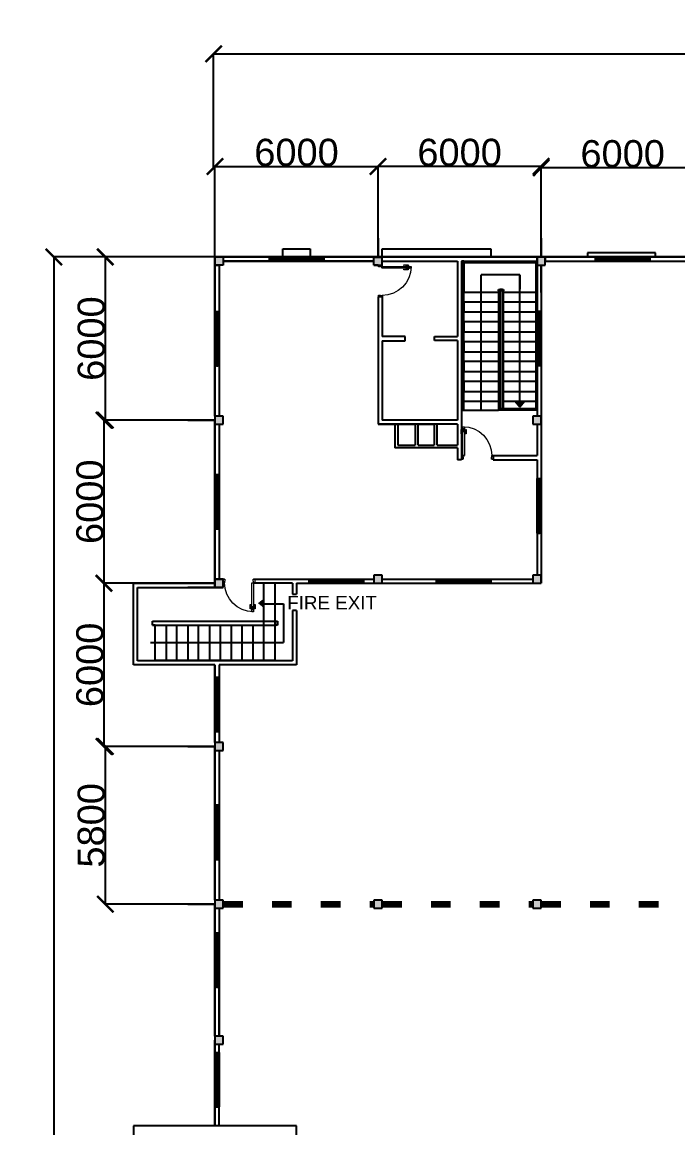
# Model space of a CAD drawing. Header units: millimetres. Extents: x 3339 to 2017737, y 4955 to 2748989.
# Drawn here: x 1144607 to 1168736, y 1701304 to 1741966 of the extents above; entities that cross this region are included whole.
import ezdxf

# ---------------------------------------------------------------- set-up
doc = ezdxf.new("R2010")
doc.units = ezdxf.units.MM
doc.header["$LTSCALE"] = 30
doc.linetypes.add('ACAD_ISO03W100', pattern=[30, 12, -18])
doc.layers.add('A-DETL-GENF', color=92, linetype='Continuous', lineweight=13)
doc.layers.add('A-DOOR', color=31, linetype='Continuous', lineweight=13)
doc.styles.get("Standard").update_dxf_attribs({"font": 'arial.ttf'})
doc.dimstyles.new('ISO-25', dxfattribs={"dimtxt": 1000, "dimasz": 600, "dimexe": 1.25, "dimexo": 0.625, "dimtad": 1, "dimtxsty": 'Standard', "dimblk": 'ARCHTICK', "dimcen": 2.5, "dimclrd": 4, "dimadec": 0, "dimazin": 0, "dimtfac": 1, "dimtmove": 0, "dimatfit": 3, "dimfxl": 1, "dimarcsym": 0})

# ---------------------------------------------------------------- blocks, each defined once
blk = doc.blocks.new('_ArchTick')
at = {"color": 0, "linetype": 'ByBlock', "const_width": 0.15}
blk.add_lwpolyline([(-0.5, -0.5), (0.5, 0.5)], dxfattribs=at)
blk = doc.blocks.new('*D291')
at = {"color": 0, "lineweight": -2, "transparency": 16777216}
for p, q in [((1151703, 1733329), (1145774, 1733329)), ((1151703, 1663529), (1145774, 1663529))]:
    blk.add_line(p, q, dxfattribs=at)
at = {"color": 4, "lineweight": -2, "transparency": 16777216}
blk.add_line((1145775, 1733329), (1145775, 1663529), dxfattribs=at)
at = {"layer": 'Defpoints', "color": 0, "transparency": 16777216}
for p in [(1151704, 1733329), (1145775, 1663529), (1151704, 1663529)]:
    blk.add_point(p, dxfattribs=at)
at = {"color": 4, "lineweight": -2, "transparency": 16777216, "xscale": 600, "yscale": 600, "zscale": 600}
for p, rotation in [((1145775, 1733329), 90), ((1145775, 1663529), 270)]:
    blk.add_blockref('_ArchTick', p, dxfattribs=dict(at, rotation=rotation))
at = {"color": 0, "transparency": 16777216, "insert": (1145264, 1698429), "char_height": 1000, "attachment_point": 5, "rotation": 90}
blk.add_mtext('69800', dxfattribs=at)
blk = doc.blocks.new('*D292')
at = {"color": 0, "lineweight": -2, "transparency": 16777216}
for p, q in [((1150703, 1715329), (1147667, 1715329)), ((1150703, 1709529), (1147667, 1709529))]:
    blk.add_line(p, q, dxfattribs=at)
at = {"color": 4, "lineweight": -2, "transparency": 16777216}
blk.add_line((1147668, 1715329), (1147668, 1709529), dxfattribs=at)
at = {"layer": 'Defpoints', "color": 0, "transparency": 16777216}
for p in [(1150704, 1715329), (1147668, 1709529), (1150704, 1709529)]:
    blk.add_point(p, dxfattribs=at)
at = {"color": 4, "lineweight": -2, "transparency": 16777216, "xscale": 600, "yscale": 600, "zscale": 600}
for p, rotation in [((1147668, 1715329), 90), ((1147668, 1709529), 270)]:
    blk.add_blockref('_ArchTick', p, dxfattribs=dict(at, rotation=rotation))
at = {"color": 0, "transparency": 16777216, "insert": (1147157, 1712429), "char_height": 1000, "attachment_point": 5, "rotation": 90}
blk.add_mtext('5800', dxfattribs=at)
blk = doc.blocks.new('*D293')
at = {"color": 0, "lineweight": -2, "transparency": 16777216}
for p, q in [((1151703, 1721329), (1147617, 1721329)), ((1151703, 1715329), (1147617, 1715329))]:
    blk.add_line(p, q, dxfattribs=at)
at = {"color": 4, "lineweight": -2, "transparency": 16777216}
blk.add_line((1147618, 1721329), (1147618, 1715329), dxfattribs=at)
at = {"layer": 'Defpoints', "color": 0, "transparency": 16777216}
for p in [(1151704, 1721329), (1147618, 1715329), (1151704, 1715329)]:
    blk.add_point(p, dxfattribs=at)
at = {"color": 4, "lineweight": -2, "transparency": 16777216, "xscale": 600, "yscale": 600, "zscale": 600}
for p, rotation in [((1147618, 1721329), 90), ((1147618, 1715329), 270)]:
    blk.add_blockref('_ArchTick', p, dxfattribs=dict(at, rotation=rotation))
at = {"color": 0, "transparency": 16777216, "insert": (1147107, 1718329), "char_height": 1000, "attachment_point": 5, "rotation": 90}
blk.add_mtext('6000', dxfattribs=at)
blk = doc.blocks.new('*D294')
at = {"color": 0, "lineweight": -2, "transparency": 16777216}
for p, q in [((1150703, 1727329), (1147617, 1727329)), ((1150703, 1721329), (1147617, 1721329))]:
    blk.add_line(p, q, dxfattribs=at)
at = {"color": 4, "lineweight": -2, "transparency": 16777216}
blk.add_line((1147618, 1727329), (1147618, 1721329), dxfattribs=at)
at = {"layer": 'Defpoints', "color": 0, "transparency": 16777216}
for p in [(1150704, 1727329), (1147618, 1721329), (1150704, 1721329)]:
    blk.add_point(p, dxfattribs=at)
at = {"color": 4, "lineweight": -2, "transparency": 16777216, "xscale": 600, "yscale": 600, "zscale": 600}
for p, rotation in [((1147618, 1727329), 90), ((1147618, 1721329), 270)]:
    blk.add_blockref('_ArchTick', p, dxfattribs=dict(at, rotation=rotation))
at = {"color": 0, "transparency": 16777216, "insert": (1147107, 1724329), "char_height": 1000, "attachment_point": 5, "rotation": 90}
blk.add_mtext('6000', dxfattribs=at)
blk = doc.blocks.new('*D295')
at = {"color": 0, "lineweight": -2, "transparency": 16777216}
for p, q in [((1151703, 1733329), (1147667, 1733329)), ((1151703, 1727329), (1147667, 1727329))]:
    blk.add_line(p, q, dxfattribs=at)
at = {"color": 4, "lineweight": -2, "transparency": 16777216}
blk.add_line((1147668, 1733329), (1147668, 1727329), dxfattribs=at)
at = {"layer": 'Defpoints', "color": 0, "transparency": 16777216}
for p in [(1151704, 1733329), (1147668, 1727329), (1151704, 1727329)]:
    blk.add_point(p, dxfattribs=at)
at = {"color": 4, "lineweight": -2, "transparency": 16777216, "xscale": 600, "yscale": 600, "zscale": 600}
for p, rotation in [((1147668, 1733329), 90), ((1147668, 1727329), 270)]:
    blk.add_blockref('_ArchTick', p, dxfattribs=dict(at, rotation=rotation))
at = {"color": 0, "transparency": 16777216, "insert": (1147157, 1730329), "char_height": 1000, "attachment_point": 5, "rotation": 90}
blk.add_mtext('6000', dxfattribs=at)
blk = doc.blocks.new('*D296')
at = {"color": 0, "lineweight": -2, "transparency": 16777216}
for p, q in [((1151704, 1733330), (1151704, 1736660)), ((1157704, 1733330), (1157704, 1736660))]:
    blk.add_line(p, q, dxfattribs=at)
at = {"color": 4, "lineweight": -2, "transparency": 16777216}
blk.add_line((1151704, 1736659), (1157704, 1736659), dxfattribs=at)
at = {"layer": 'Defpoints', "color": 0, "transparency": 16777216}
for p in [(1157704, 1736659), (1151704, 1733329), (1157704, 1733329)]:
    blk.add_point(p, dxfattribs=at)
at = {"color": 4, "lineweight": -2, "transparency": 16777216, "xscale": 600, "yscale": 600, "zscale": 600, "rotation": 180}
blk.add_blockref('_ArchTick', (1151704, 1736659), dxfattribs=at)
at = {"color": 4, "lineweight": -2, "transparency": 16777216, "xscale": 600, "yscale": 600, "zscale": 600}
blk.add_blockref('_ArchTick', (1157704, 1736659), dxfattribs=at)
at = {"color": 0, "transparency": 16777216, "insert": (1154704, 1737170), "char_height": 1000, "attachment_point": 5}
blk.add_mtext('6000', dxfattribs=at)
blk = doc.blocks.new('*D297')
at = {"color": 0, "lineweight": -2, "transparency": 16777216}
for p, q in [((1157704, 1734025), (1157704, 1736660)), ((1163704, 1734025), (1163704, 1736660))]:
    blk.add_line(p, q, dxfattribs=at)
at = {"color": 4, "lineweight": -2, "transparency": 16777216}
blk.add_line((1163704, 1736659), (1157704, 1736659), dxfattribs=at)
at = {"layer": 'Defpoints', "color": 0, "transparency": 16777216}
for p in [(1157704, 1736659), (1157704, 1734025), (1163704, 1734025)]:
    blk.add_point(p, dxfattribs=at)
at = {"color": 4, "lineweight": -2, "transparency": 16777216, "xscale": 600, "yscale": 600, "zscale": 600, "rotation": 180}
blk.add_blockref('_ArchTick', (1157704, 1736659), dxfattribs=at)
at = {"color": 4, "lineweight": -2, "transparency": 16777216, "xscale": 600, "yscale": 600, "zscale": 600}
blk.add_blockref('_ArchTick', (1163704, 1736659), dxfattribs=at)
at = {"color": 0, "transparency": 16777216, "insert": (1160704, 1737170), "char_height": 1000, "attachment_point": 5}
blk.add_mtext('6000', dxfattribs=at)
blk = doc.blocks.new('*D298')
at = {"color": 0, "lineweight": -2, "transparency": 16777216}
for p, q in [((1163704, 1734025), (1163704, 1736610)), ((1169704, 1734025), (1169704, 1736610))]:
    blk.add_line(p, q, dxfattribs=at)
at = {"color": 4, "lineweight": -2, "transparency": 16777216}
blk.add_line((1169704, 1736609), (1163704, 1736609), dxfattribs=at)
at = {"layer": 'Defpoints', "color": 0, "transparency": 16777216}
for p in [(1163704, 1736609), (1163704, 1734025), (1169704, 1734025)]:
    blk.add_point(p, dxfattribs=at)
at = {"color": 4, "lineweight": -2, "transparency": 16777216, "xscale": 600, "yscale": 600, "zscale": 600, "rotation": 180}
blk.add_blockref('_ArchTick', (1163704, 1736609), dxfattribs=at)
at = {"color": 4, "lineweight": -2, "transparency": 16777216, "xscale": 600, "yscale": 600, "zscale": 600}
blk.add_blockref('_ArchTick', (1169704, 1736609), dxfattribs=at)
at = {"color": 0, "transparency": 16777216, "insert": (1166704, 1737120), "char_height": 1000, "attachment_point": 5}
blk.add_mtext('6000', dxfattribs=at)
blk = doc.blocks.new('*D235')
at = {"color": 0, "lineweight": -2, "transparency": 16777216}
for p, q in [((1151654, 1736610), (1151654, 1740800)), ((1195654, 1736561), (1195654, 1740800))]:
    blk.add_line(p, q, dxfattribs=at)
at = {"color": 4, "lineweight": -2, "transparency": 16777216}
blk.add_line((1151654, 1740799), (1195654, 1740799), dxfattribs=at)
at = {"layer": 'Defpoints', "color": 0, "transparency": 16777216}
for p in [(1195654, 1740799), (1151654, 1736609), (1195654, 1736560)]:
    blk.add_point(p, dxfattribs=at)
at = {"color": 4, "lineweight": -2, "transparency": 16777216, "xscale": 600, "yscale": 600, "zscale": 600, "rotation": 180}
blk.add_blockref('_ArchTick', (1151654, 1740799), dxfattribs=at)
at = {"color": 4, "lineweight": -2, "transparency": 16777216, "xscale": 600, "yscale": 600, "zscale": 600}
blk.add_blockref('_ArchTick', (1195654, 1740799), dxfattribs=at)
at = {"color": 0, "transparency": 16777216, "insert": (1173654, 1741310), "char_height": 1000, "attachment_point": 5}
blk.add_mtext('44000', dxfattribs=at)
blk = doc.blocks.new('D4')
at = {"layer": 'A-DETL-GENF'}
for p, q in [((-1072, -29), (-1072, -112)), ((-1052, -29), (-1072, -29)), ((-1060, -41), (-1072, -30)), ((-1072, -112), (-1060, -112)), ((-1059, -112), (-1072, -112)), ((-1072, -112), (-1072, -150)), ((-1072, -150), (-1059, -150)), ((-1060, -112), (-1060, -41)), ((-1060, -41), (-1052, -41)), ((-1059, -150), (-1059, -112)), ((-1059, -115), (-1059, -147)), ((-1027, -115), (-1059, -115)), ((-1059, -147), (-1027, -147)), ((-1052, -41), (-1052, -29)), ((-1021, -74), (-1027, -80)), ((-1027, -80), (-1027, -182)), ((-1027, -147), (-1027, -115)), ((-1027, -182), (-1021, -188)), ((-1021, -188), (-1021, -74)), ((-974, -80), (-981, -74)), ((-981, -74), (-981, -188)), ((-981, -188), (-974, -182)), ((-974, -182), (-974, -80)), ((-943, -115), (-974, -115)), ((-974, -115), (-974, -147)), ((-974, -147), (-943, -147)), ((-930, -29), (-949, -29)), ((-949, -29), (-949, -41)), ((-949, -41), (-941, -41)), ((-943, -112), (-943, -150)), ((-930, -112), (-943, -112)), ((-943, -147), (-943, -115)), ((-943, -150), (-930, -150)), ((-941, -41), (-930, -30)), ((-941, -41), (-941, -112)), ((-941, -112), (-930, -112)), ((-930, -112), (-930, -29)), ((-930, -150), (-930, -112))]:
    blk.add_line(p, q, dxfattribs=at)
at = {"layer": 'A-DOOR', "lineweight": 18}
for p, q in [((-1059, 683), (-1024, 683)), ((-1014, 683), (-1059, 683)), ((-1059, 683), (-1059, 583)), ((-1024, 583), (-1024, 626)), ((-1024, 626), (-1014, 626)), ((-1014, 626), (-1014, 683)), ((-169, 683), (-214, 683)), ((-214, 683), (-214, 626)), ((-214, 626), (-204, 626)), ((-204, 683), (-169, 683)), ((-204, 626), (-204, 583)), ((-169, 583), (-169, 683)), ((-1059, 583), (-1024, 583)), ((-981, 583), (-1021, 583)), ((-1021, 583), (-1021, -231)), ((-981, -231), (-981, 583)), ((-204, 583), (-169, 583)), ((-1021, -231), (-981, -231))]:
    blk.add_line(p, q, dxfattribs=at)
at = {"layer": 'A-DOOR'}
blk.add_arc((-1021, 583), 814, 270, 0, dxfattribs=at)

msp = doc.modelspace()

# ---------------------------------------------------------------- hatches: boundary and pattern name
at = {"true_color": 0xf8d731}
h = msp.add_hatch(color=40, dxfattribs=at)
h.dxf.hatch_style = 1
h.paths.add_polyline_path([(1152004.084, 1733328.947), (1151704.084, 1733328.947), (1151704.084, 1733028.947), (1152004.084, 1733028.947)])
h.paths.add_polyline_path([(1152004.084, 1727478.947), (1151704.084, 1727478.947), (1151704.084, 1727328.947), (1151704.084, 1727178.947), (1152004.084, 1727178.947)])
h.paths.add_polyline_path([(1157854.084, 1733324.852), (1157554.084, 1733324.852), (1157554.084, 1733024.852), (1157704.084, 1733024.852), (1157854.084, 1733024.852)])
h.paths.add_polyline_path([(1163854.084, 1733328.947), (1163704.084, 1733328.947), (1163554.084, 1733328.947), (1163554.084, 1733178.947), (1163554.084, 1733028.947), (1163854.084, 1733028.947)])
h.paths.add_polyline_path([(1163704.084, 1727478.947), (1163554.084, 1727478.947), (1163404.084, 1727478.947), (1163404.084, 1727178.947), (1163554.084, 1727178.947), (1163704.084, 1727178.947)])
h.paths.add_polyline_path([(1163704.084, 1721628.947), (1163554.084, 1721628.947), (1163404.084, 1721628.947), (1163404.084, 1721478.947), (1163404.084, 1721328.947), (1163704.084, 1721328.947)])
h.paths.add_polyline_path([(1157854.084, 1721628.947), (1157704.084, 1721628.947), (1157554.084, 1721628.947), (1157554.084, 1721478.947), (1157554.084, 1721328.947), (1157854.084, 1721328.947)])
h.paths.add_polyline_path([(1152004.084, 1721478.947), (1151704.084, 1721478.947), (1151704.084, 1721328.947), (1151704.084, 1721178.947), (1152004.084, 1721178.947)])
at = {"true_color": 0xcd2027}
h = msp.add_hatch(color=242, dxfattribs=at)
h.dxf.hatch_style = 1
h.paths.add_polyline_path([(1162917.035, 1727854.245), (1162917.035, 1727805.673), (1163087.035, 1728019.388), (1162917.035, 1728019.388)])
h.paths.add_polyline_path([(1162917.035, 1727805.673), (1162917.035, 1727854.245), (1162917.035, 1728019.388), (1162747.035, 1728019.388)])
h = msp.add_hatch(color=242, dxfattribs=at)
h.dxf.hatch_style = 1
h.paths.add_polyline_path([(1153332.793, 1720597.82), (1153284.221, 1720597.82), (1153497.935, 1720767.82), (1153497.935, 1720597.82)])
h.paths.add_polyline_path([(1153284.221, 1720597.82), (1153332.793, 1720597.82), (1153497.935, 1720597.82), (1153497.935, 1720427.82)])
at = {"true_color": 0xf8d731}
h = msp.add_hatch(color=40, dxfattribs=at)
h.dxf.hatch_style = 1
h.paths.add_polyline_path([(1152004.084, 1715478.947), (1151704.084, 1715478.947), (1151704.084, 1715328.947), (1151704.084, 1715178.947), (1152004.084, 1715178.947)])
h.paths.add_polyline_path([(1152004.084, 1709678.947), (1151704.084, 1709678.947), (1151704.084, 1709528.947), (1151704.084, 1709378.947), (1152004.084, 1709378.947)])
h.paths.add_polyline_path([(1152004.084, 1704678.947), (1151704.084, 1704678.947), (1151704.084, 1704528.947), (1151704.084, 1704378.947), (1152004.084, 1704378.947)])
h = msp.add_hatch(color=40, dxfattribs=at)
h.dxf.hatch_style = 1
h.paths.add_polyline_path([(1157854.084, 1709678.947), (1157704.084, 1709678.947), (1157554.084, 1709678.947), (1157554.084, 1709528.947), (1157554.084, 1709378.947), (1157854.084, 1709378.947)])
h.paths.add_polyline_path([(1163704.084, 1709678.947), (1163554.084, 1709678.947), (1163404.084, 1709678.947), (1163404.084, 1709528.947), (1163404.084, 1709378.947), (1163704.084, 1709378.947)])
h.paths.add_polyline_path([(1169854.084, 1709678.947), (1169704.084, 1709678.947), (1169554.084, 1709678.947), (1169554.084, 1709528.947), (1169554.084, 1709378.947), (1169854.084, 1709378.947)])
h.paths.add_polyline_path([(1175854.084, 1709678.947), (1175704.084, 1709678.947), (1175554.084, 1709678.947), (1175554.084, 1709528.947), (1175554.084, 1709378.947), (1175854.084, 1709378.947)])
h.paths.add_polyline_path([(1181854.084, 1709678.947), (1181704.084, 1709678.947), (1181554.084, 1709678.947), (1181554.084, 1709528.947), (1181554.084, 1709378.947), (1181854.084, 1709378.947)])
h.paths.add_polyline_path([(1188854.084, 1709678.947), (1188704.084, 1709678.947), (1188554.084, 1709678.947), (1188554.084, 1709528.947), (1188554.084, 1709378.947), (1188854.084, 1709378.947)])

# ---------------------------------------------------------------- linework, layer by layer
for p, q in [((1157704.084, 1733324.852), (1157704.084, 1734024.852)), ((1157704.084, 1734024.852), (1157704.084, 1733324.852)), ((1163704.084, 1733328.947), (1163704.084, 1734024.852)), ((1163704.084, 1734024.852), (1163704.084, 1733328.947)), ((1154204.084, 1733328.947), (1154204.084, 1733628.947)), ((1154204.084, 1733628.947), (1155204.084, 1733628.947)), ((1155204.084, 1733628.947), (1155204.084, 1733328.947)), ((1157854.084, 1733328.947), (1157854.084, 1733628.947)), ((1157854.084, 1733628.947), (1161854.084, 1733628.947)), ((1161854.084, 1733628.947), (1161854.084, 1733328.947)), ((1167912.521, 1733478.876), (1165412.521, 1733478.876)), ((1165412.521, 1733478.876), (1165412.521, 1733328.876)), ((1167912.521, 1733328.876), (1167912.521, 1733478.876)), ((1151704.084, 1733328.947), (1151704.084, 1721178.947)), ((1195704.084, 1733328.947), (1151704.084, 1733328.947)), ((1151704.084, 1733328.947), (1151704.084, 1727328.947)), ((1151704.084, 1727478.947), (1151704.084, 1733328.947)), ((1151704.084, 1733328.947), (1152004.084, 1733328.947)), ((1151704.084, 1733328.947), (1195704.084, 1733328.947)), ((1151704.084, 1733328.947), (1151704.084, 1731328.947)), ((1151704.084, 1733328.947), (1153704.084, 1733328.947)), ((1151704.084, 1733328.947), (1154204.084, 1733328.947)), ((1152004.084, 1733028.947), (1151704.084, 1733028.947)), ((1151704.084, 1733024.852), (1151854.084, 1733024.852)), ((1151704.084, 1733024.852), (1151854.084, 1733024.852)), ((1151854.084, 1733028.947), (1151854.084, 1727478.947)), ((1152004.084, 1733328.947), (1152004.084, 1733028.947)), ((1157554.084, 1733178.947), (1152004.084, 1733178.947)), ((1152004.084, 1733178.947), (1157554.084, 1733178.947)), ((1153704.084, 1733328.947), (1153704.084, 1733178.947)), ((1155204.084, 1733328.947), (1154204.084, 1733328.947)), ((1157554.084, 1733024.852), (1157554.084, 1733324.852)), ((1157554.084, 1733324.852), (1157854.084, 1733324.852)), ((1157554.084, 1733024.852), (1157854.084, 1733024.852)), ((1157554.084, 1733024.852), (1157704.084, 1733024.852)), ((1157704.084, 1733024.852), (1157554.084, 1733024.852)), ((1157704.084, 1733024.852), (1157554.084, 1733024.852)), ((1157704.084, 1733328.947), (1160779.084, 1733328.947)), ((1157704.084, 1733024.852), (1157854.084, 1733024.852)), ((1157854.084, 1732922.999), (1157854.084, 1733328.947)), ((1157854.084, 1733178.947), (1160629.084, 1733178.947)), ((1160629.084, 1733174.852), (1160629.084, 1733178.947)), ((1160629.084, 1733174.852), (1160629.084, 1730403.947)), ((1160779.084, 1733178.947), (1163554.084, 1733178.947)), ((1160779.084, 1733178.947), (1160779.084, 1730328.947)), ((1160829.084, 1733178.947), (1160779.084, 1733178.947)), ((1160779.084, 1733174.852), (1160779.084, 1726024.852)), ((1160779.084, 1733174.852), (1160779.084, 1726024.852)), ((1163554.084, 1732024.852), (1163554.084, 1733328.947)), ((1163554.084, 1733328.947), (1163554.084, 1733028.947)), ((1163854.084, 1733328.947), (1163554.084, 1733328.947)), ((1163554.084, 1733328.947), (1163554.084, 1733178.947)), ((1163554.084, 1733024.852), (1163554.084, 1733178.947)), ((1163554.084, 1733028.947), (1163854.084, 1733028.947)), ((1163854.084, 1733328.947), (1163704.084, 1733328.947)), ((1163704.084, 1732024.852), (1163704.084, 1733028.947)), ((1163704.084, 1733028.947), (1163704.084, 1733024.852)), ((1163704.084, 1733028.947), (1163704.084, 1727328.947)), ((1163704.084, 1733028.947), (1163704.084, 1731328.947)), ((1163704.084, 1733024.852), (1163704.084, 1732024.852)), ((1163854.084, 1733028.947), (1163854.084, 1733328.947)), ((1163854.084, 1733178.947), (1163854.084, 1733328.947)), ((1163854.084, 1733328.947), (1163854.084, 1733178.947)), ((1163854.084, 1733328.947), (1165704.084, 1733328.947)), ((1163854.084, 1733178.947), (1169554.084, 1733178.947)), ((1165412.521, 1733328.876), (1167912.521, 1733328.876)), ((1165412.521, 1733328.876), (1165412.521, 1733328.876)), ((1165704.084, 1733328.947), (1165704.084, 1733178.947)), ((1157704.084, 1731862.693), (1157704.084, 1727178.947)), ((1157704.084, 1731862.693), (1157704.084, 1730324.852)), ((1157854.084, 1731862.693), (1157704.084, 1731862.693)), ((1157854.084, 1731912.313), (1157854.084, 1730399.852)), ((1163554.084, 1732024.852), (1163554.084, 1727478.947)), ((1163704.084, 1732024.852), (1163704.084, 1721328.947)), ((1151704.084, 1731328.947), (1151854.084, 1731328.947)), ((1163704.084, 1731328.947), (1163554.084, 1731328.947)), ((1157704.084, 1730399.852), (1157704.084, 1730249.852)), ((1158704.084, 1730399.852), (1157854.084, 1730399.852)), ((1157854.084, 1730249.852), (1157854.084, 1727328.947)), ((1157854.084, 1730249.852), (1158704.084, 1730249.852)), ((1158704.084, 1730324.852), (1158704.084, 1730399.852)), ((1158704.084, 1730249.852), (1158704.084, 1730399.852)), ((1159779.084, 1730328.947), (1159779.084, 1730403.947)), ((1159779.084, 1730403.947), (1160629.084, 1730403.947)), ((1159779.084, 1730253.947), (1159779.084, 1730403.947)), ((1160629.084, 1730253.947), (1159779.084, 1730253.947)), ((1160629.084, 1730253.947), (1160629.084, 1727328.947)), ((1160779.084, 1730403.947), (1160779.084, 1730253.947)), ((1151704.084, 1727328.947), (1150704.084, 1727328.947)), ((1150704.084, 1727328.947), (1151704.084, 1727328.947)), ((1152004.084, 1727478.947), (1151704.084, 1727478.947)), ((1151704.084, 1727328.947), (1151704.084, 1721328.947)), ((1151704.084, 1721178.947), (1151704.084, 1727328.947)), ((1151704.084, 1727328.947), (1151704.084, 1727178.947)), ((1152004.084, 1727178.947), (1152004.084, 1727478.947)), ((1160629.084, 1727328.947), (1157854.084, 1727328.947)), ((1163404.084, 1727478.947), (1163404.084, 1727178.947)), ((1163704.084, 1727478.947), (1163404.084, 1727478.947)), ((1163404.084, 1727478.947), (1163404.084, 1727328.947)), ((1163704.084, 1727478.947), (1163554.084, 1727478.947)), ((1163704.084, 1727178.947), (1163704.084, 1727478.947)), ((1163704.084, 1727328.947), (1163704.084, 1727478.947)), ((1151704.084, 1727178.947), (1152004.084, 1727178.947)), ((1151854.084, 1727178.947), (1151854.084, 1721478.947)), ((1160629.084, 1727178.947), (1157704.084, 1727178.947)), ((1157704.084, 1727178.947), (1158434.084, 1727178.947)), ((1158434.084, 1727178.947), (1158324.084, 1727178.947)), ((1158324.084, 1727178.947), (1158324.084, 1726308.876)), ((1158434.084, 1727178.947), (1158434.084, 1726408.947)), ((1158434.084, 1727178.947), (1159064.084, 1727178.947)), ((1159064.084, 1727178.947), (1159064.084, 1726408.947)), ((1159174.084, 1726408.947), (1159174.084, 1727178.947)), ((1159174.084, 1727178.947), (1159764.084, 1727178.947)), ((1159764.084, 1727178.947), (1159764.084, 1726408.947)), ((1159874.084, 1726408.947), (1159874.084, 1727178.947)), ((1160629.084, 1727178.947), (1160629.084, 1726408.947)), ((1163404.084, 1727178.947), (1163704.084, 1727178.947)), ((1163554.084, 1727178.947), (1163554.084, 1726024.852)), ((1163554.084, 1727178.947), (1163554.084, 1726024.852)), ((1158354.084, 1726308.947), (1158324.084, 1726308.876)), ((1160629.084, 1726308.947), (1158354.084, 1726308.947)), ((1158434.084, 1726408.947), (1159064.084, 1726408.947)), ((1159174.084, 1726408.947), (1159764.084, 1726408.947)), ((1159874.084, 1726408.947), (1160624.084, 1726408.947)), ((1160624.084, 1726408.947), (1160629.084, 1726408.947)), ((1160629.084, 1726308.947), (1160629.084, 1725874.852)), ((1160779.084, 1725874.852), (1160629.084, 1725874.852)), ((1160779.084, 1726024.852), (1160880.936, 1726024.852)), ((1160779.084, 1726024.852), (1160829.084, 1726024.852)), ((1160779.084, 1726024.852), (1160779.084, 1725874.852)), ((1161891.622, 1726024.852), (1163554.084, 1726024.852)), ((1161941.243, 1726024.852), (1161941.243, 1725874.852)), ((1161941.243, 1725874.852), (1163554.084, 1725874.852)), ((1163554.084, 1725874.852), (1163554.084, 1721628.947)), ((1163554.084, 1725874.852), (1163554.084, 1725178.947)), ((1163554.084, 1725178.947), (1163704.084, 1725178.947)), ((1151704.084, 1721328.947), (1151704.084, 1723328.947)), ((1151704.084, 1723328.947), (1151854.084, 1723328.947)), ((1157554.084, 1721628.947), (1157554.084, 1721328.947)), ((1157854.084, 1721628.947), (1157554.084, 1721628.947)), ((1157554.084, 1721628.947), (1157554.084, 1721478.947)), ((1157854.084, 1721628.947), (1157704.084, 1721628.947)), ((1157854.084, 1721328.947), (1157854.084, 1721628.947)), ((1157854.084, 1721478.947), (1157854.084, 1721628.947)), ((1163404.084, 1721628.947), (1163404.084, 1721328.947)), ((1163704.084, 1721628.947), (1163404.084, 1721628.947)), ((1163404.084, 1721628.947), (1163404.084, 1721478.947)), ((1163704.084, 1721628.947), (1163554.084, 1721628.947)), ((1163704.084, 1721328.947), (1163704.084, 1721628.947)), ((1163704.084, 1721478.947), (1163704.084, 1721628.947)), ((1148704.084, 1718328.947), (1148704.084, 1721328.947)), ((1148704.084, 1721328.947), (1150704.084, 1721328.947)), ((1150704.084, 1721328.947), (1151704.084, 1721328.947)), ((1151704.084, 1721328.947), (1150704.084, 1721328.947)), ((1152004.084, 1721478.947), (1151704.084, 1721478.947)), ((1152004.084, 1721478.947), (1151704.084, 1721478.947)), ((1151704.084, 1721478.947), (1151704.084, 1721178.947)), ((1151704.084, 1721478.947), (1152004.084, 1721478.947)), ((1151704.084, 1721328.947), (1151704.084, 1721178.947)), ((1151704.084, 1721178.947), (1151704.084, 1721328.947)), ((1151704.084, 1721328.947), (1151704.084, 1721178.947)), ((1152004.084, 1721178.947), (1152004.084, 1721478.947)), ((1154554.084, 1721328.947), (1153120.54, 1721328.947)), ((1153166.243, 1721478.947), (1154554.084, 1721478.947)), ((1154554.084, 1721478.947), (1157554.084, 1721478.947)), ((1154554.084, 1721478.947), (1157554.084, 1721478.947)), ((1154554.084, 1721328.947), (1154554.084, 1720928.947)), ((1154554.084, 1721328.947), (1154554.084, 1720928.947)), ((1154704.084, 1721328.947), (1163704.084, 1721328.947)), ((1154704.084, 1721328.947), (1154704.084, 1720928.947)), ((1154704.084, 1721328.947), (1155164.084, 1721328.947)), ((1155164.084, 1721328.947), (1155164.084, 1721478.947)), ((1157554.084, 1721328.947), (1157854.084, 1721328.947)), ((1157854.084, 1721478.947), (1163404.084, 1721478.947)), ((1157854.084, 1721328.947), (1159854.084, 1721328.947)), ((1159854.084, 1721328.947), (1159854.084, 1721478.947)), ((1163404.084, 1721328.947), (1163704.084, 1721328.947)), ((1148854.084, 1718478.947), (1148854.084, 1721178.947)), ((1148854.084, 1721178.947), (1150704.084, 1721178.947)), ((1152004.084, 1721178.947), (1150704.084, 1721178.947)), ((1150704.084, 1721178.947), (1151704.084, 1721178.947)), ((1151704.084, 1721178.947), (1152004.084, 1721178.947)), ((1154554.084, 1720928.947), (1154704.084, 1720928.947)), ((1154554.084, 1720328.947), (1154554.084, 1718478.947)), ((1154704.084, 1720328.947), (1154554.084, 1720328.947)), ((1154704.084, 1720328.947), (1154704.084, 1718328.947)), ((1154554.084, 1718478.947), (1148854.084, 1718478.947)), ((1151704.084, 1718328.947), (1148704.084, 1718328.947)), ((1151704.084, 1718328.947), (1151704.084, 1701378.947)), ((1151704.084, 1718328.947), (1151704.084, 1715328.947)), ((1151704.084, 1715478.947), (1151704.084, 1718328.947)), ((1151854.084, 1718328.947), (1151854.084, 1715478.947)), ((1154704.084, 1718328.947), (1151854.084, 1718328.947)), ((1151704.084, 1715478.947), (1151704.084, 1715878.947)), ((1151704.084, 1715878.947), (1151854.084, 1715878.947)), ((1151704.084, 1715328.947), (1150704.084, 1715328.947)), ((1150704.084, 1715328.947), (1151704.084, 1715328.947)), ((1152004.084, 1715478.947), (1151704.084, 1715478.947)), ((1151704.084, 1715328.947), (1151704.084, 1709528.947)), ((1151704.084, 1709678.947), (1151704.084, 1715328.947)), ((1151704.084, 1715328.947), (1151704.084, 1715178.947)), ((1151704.084, 1715178.947), (1152004.084, 1715178.947)), ((1151854.084, 1715178.947), (1151854.084, 1709678.947)), ((1152004.084, 1715178.947), (1152004.084, 1715478.947)), ((1151704.084, 1709678.947), (1151704.084, 1711178.947)), ((1151704.084, 1711178.947), (1151854.084, 1711178.947)), ((1151704.084, 1709528.947), (1150704.084, 1709528.947)), ((1150704.084, 1709528.947), (1151704.084, 1709528.947)), ((1152004.084, 1709678.947), (1151704.084, 1709678.947)), ((1151704.084, 1709528.947), (1151704.084, 1704528.947)), ((1151704.084, 1704678.947), (1151704.084, 1709528.947)), ((1151704.084, 1709528.947), (1151704.084, 1709378.947)), ((1152004.084, 1709378.947), (1152004.084, 1709678.947)), ((1157554.084, 1709678.947), (1157554.084, 1709378.947)), ((1157854.084, 1709678.947), (1157554.084, 1709678.947)), ((1157554.084, 1709678.947), (1157554.084, 1709528.947)), ((1157854.084, 1709678.947), (1157704.084, 1709678.947)), ((1157854.084, 1709378.947), (1157854.084, 1709678.947)), ((1157854.084, 1709528.947), (1157854.084, 1709678.947)), ((1163404.084, 1709678.947), (1163404.084, 1709378.947)), ((1163704.084, 1709678.947), (1163404.084, 1709678.947)), ((1163404.084, 1709678.947), (1163404.084, 1709528.947)), ((1163704.084, 1709678.947), (1163554.084, 1709678.947)), ((1163704.084, 1709378.947), (1163704.084, 1709678.947)), ((1163704.084, 1709528.947), (1163704.084, 1709678.947)), ((1151704.084, 1709378.947), (1152004.084, 1709378.947)), ((1151854.084, 1709378.947), (1151854.084, 1704678.947)), ((1157554.084, 1709378.947), (1157854.084, 1709378.947)), ((1163404.084, 1709378.947), (1163704.084, 1709378.947)), ((1151704.084, 1704678.947), (1151704.084, 1706678.947)), ((1151854.084, 1706478.947), (1151704.084, 1706478.947)), ((1151854.084, 1704678.947), (1151854.084, 1706478.947)), ((1152004.084, 1704678.947), (1151704.084, 1704678.947)), ((1152004.084, 1704378.947), (1152004.084, 1704678.947)), ((1151704.084, 1704528.947), (1151704.084, 1701378.947)), ((1151704.084, 1701378.947), (1151704.084, 1704528.947)), ((1151704.084, 1701378.947), (1151704.084, 1704528.947)), ((1151704.084, 1704528.947), (1151704.084, 1704378.947)), ((1151704.084, 1704378.947), (1152004.084, 1704378.947)), ((1151854.084, 1701378.947), (1151854.084, 1704378.947)), ((1151704.084, 1701378.947), (1151704.084, 1702078.947)), ((1151704.084, 1702078.947), (1151854.084, 1702078.947)), ((1154704.084, 1701378.947), (1148704.084, 1701378.947)), ((1148704.084, 1701378.947), (1148704.084, 1698378.947)), ((1154704.084, 1698528.947), (1154704.084, 1701378.947))]:
    msp.add_line(p, q)
at = {"color": 9, "true_color": 0xafd9aa}
for p, q in [((1153704.084, 1733178.947), (1153704.084, 1733328.947)), ((1153704.084, 1733328.947), (1155704.084, 1733328.947)), ((1155704.084, 1733278.947), (1153704.084, 1733278.947)), ((1153704.084, 1733278.947), (1153704.084, 1733228.947)), ((1153704.084, 1733228.947), (1155704.084, 1733228.947)), ((1154704.084, 1733178.947), (1153704.084, 1733178.947)), ((1155704.084, 1733178.947), (1154704.084, 1733178.947)), ((1155704.084, 1733328.947), (1155704.084, 1733178.947)), ((1155704.084, 1733328.947), (1155704.084, 1733278.947)), ((1165704.084, 1733178.947), (1165704.084, 1733328.947)), ((1165704.084, 1733328.947), (1167704.084, 1733328.947)), ((1167704.084, 1733278.947), (1165704.084, 1733278.947)), ((1165704.084, 1733278.947), (1165704.084, 1733228.947)), ((1165704.084, 1733228.947), (1167704.084, 1733228.947)), ((1166704.084, 1733178.947), (1165704.084, 1733178.947)), ((1167704.084, 1733178.947), (1166704.084, 1733178.947)), ((1167704.084, 1733328.947), (1167704.084, 1733178.947)), ((1167704.084, 1733328.947), (1167704.084, 1733278.947)), ((1151704.084, 1731328.947), (1151854.084, 1731328.947)), ((1151704.084, 1729328.947), (1151704.084, 1731328.947)), ((1151704.084, 1731328.947), (1151754.084, 1731328.947)), ((1151754.084, 1731328.947), (1151754.084, 1729328.947)), ((1151804.084, 1729328.947), (1151804.084, 1731328.947)), ((1151854.084, 1731328.947), (1151854.084, 1730328.947)), ((1163554.084, 1731328.947), (1163704.084, 1731328.947)), ((1163554.084, 1729328.947), (1163554.084, 1731328.947)), ((1163554.084, 1731328.947), (1163604.084, 1731328.947)), ((1163604.084, 1731328.947), (1163604.084, 1729328.947)), ((1163654.084, 1729328.947), (1163654.084, 1731328.947)), ((1163704.084, 1731328.947), (1163704.084, 1730328.947)), ((1151854.084, 1730328.947), (1151854.084, 1729328.947)), ((1163704.084, 1730328.947), (1163704.084, 1729328.947)), ((1151854.084, 1729328.947), (1151704.084, 1729328.947)), ((1151754.084, 1729328.947), (1151804.084, 1729328.947)), ((1163704.084, 1729328.947), (1163554.084, 1729328.947)), ((1151704.084, 1725328.947), (1151854.084, 1725328.947)), ((1151704.084, 1723328.947), (1151704.084, 1725328.947)), ((1151704.084, 1725328.947), (1151754.084, 1725328.947)), ((1151754.084, 1725328.947), (1151754.084, 1723328.947)), ((1151804.084, 1723328.947), (1151804.084, 1725328.947)), ((1151854.084, 1725328.947), (1151854.084, 1724328.947)), ((1163554.084, 1725178.947), (1163704.084, 1725178.947)), ((1163554.084, 1723178.947), (1163554.084, 1725178.947)), ((1163554.084, 1725178.947), (1163604.084, 1725178.947)), ((1163604.084, 1725178.947), (1163604.084, 1723178.947)), ((1163654.084, 1723178.947), (1163654.084, 1725178.947)), ((1163704.084, 1725178.947), (1163704.084, 1724178.947)), ((1151854.084, 1724328.947), (1151854.084, 1723328.947)), ((1163704.084, 1724178.947), (1163704.084, 1723178.947)), ((1151854.084, 1723328.947), (1151704.084, 1723328.947)), ((1151754.084, 1723328.947), (1151804.084, 1723328.947)), ((1163704.084, 1723178.947), (1163554.084, 1723178.947)), ((1163604.084, 1723178.947), (1163654.084, 1723178.947)), ((1155164.084, 1721328.947), (1155164.084, 1721478.947)), ((1155164.084, 1721478.947), (1157164.084, 1721478.947)), ((1157164.084, 1721428.947), (1155164.084, 1721428.947)), ((1155164.084, 1721428.947), (1155164.084, 1721378.947)), ((1155164.084, 1721378.947), (1157164.084, 1721378.947)), ((1156164.084, 1721328.947), (1155164.084, 1721328.947)), ((1157164.084, 1721328.947), (1156164.084, 1721328.947)), ((1157164.084, 1721478.947), (1157164.084, 1721328.947)), ((1157164.084, 1721478.947), (1157164.084, 1721428.947)), ((1159854.084, 1721328.947), (1159854.084, 1721478.947)), ((1159854.084, 1721478.947), (1161854.084, 1721478.947)), ((1161854.084, 1721428.947), (1159854.084, 1721428.947)), ((1159854.084, 1721428.947), (1159854.084, 1721378.947)), ((1159854.084, 1721378.947), (1161854.084, 1721378.947)), ((1160854.084, 1721328.947), (1159854.084, 1721328.947)), ((1161854.084, 1721328.947), (1160854.084, 1721328.947)), ((1161854.084, 1721478.947), (1161854.084, 1721328.947)), ((1161854.084, 1721478.947), (1161854.084, 1721428.947)), ((1151704.084, 1717878.947), (1151854.084, 1717878.947)), ((1151704.084, 1715878.947), (1151704.084, 1717878.947)), ((1151704.084, 1717878.947), (1151754.084, 1717878.947)), ((1151754.084, 1717878.947), (1151754.084, 1715878.947)), ((1151804.084, 1715878.947), (1151804.084, 1717878.947)), ((1151854.084, 1717878.947), (1151854.084, 1716878.947)), ((1151854.084, 1716878.947), (1151854.084, 1715878.947)), ((1151854.084, 1715878.947), (1151704.084, 1715878.947)), ((1151754.084, 1715878.947), (1151804.084, 1715878.947)), ((1151704.084, 1713178.947), (1151854.084, 1713178.947)), ((1151704.084, 1711178.947), (1151704.084, 1713178.947)), ((1151704.084, 1713178.947), (1151754.084, 1713178.947)), ((1151754.084, 1713178.947), (1151754.084, 1711178.947)), ((1151804.084, 1711178.947), (1151804.084, 1713178.947)), ((1151854.084, 1713178.947), (1151854.084, 1712178.947)), ((1151854.084, 1712178.947), (1151854.084, 1711178.947)), ((1151854.084, 1711178.947), (1151704.084, 1711178.947)), ((1151754.084, 1711178.947), (1151804.084, 1711178.947)), ((1151704.084, 1708478.947), (1151854.084, 1708478.947)), ((1151704.084, 1706478.947), (1151704.084, 1708478.947)), ((1151704.084, 1708478.947), (1151754.084, 1708478.947)), ((1151754.084, 1708478.947), (1151754.084, 1706478.947)), ((1151804.084, 1706478.947), (1151804.084, 1708478.947)), ((1151854.084, 1708478.947), (1151854.084, 1707478.947)), ((1151854.084, 1707478.947), (1151854.084, 1706478.947)), ((1151854.084, 1706478.947), (1151704.084, 1706478.947)), ((1151754.084, 1706478.947), (1151804.084, 1706478.947)), ((1151704.084, 1704078.947), (1151854.084, 1704078.947)), ((1151704.084, 1702078.947), (1151704.084, 1704078.947)), ((1151704.084, 1704078.947), (1151754.084, 1704078.947)), ((1151754.084, 1704078.947), (1151754.084, 1702078.947)), ((1151804.084, 1702078.947), (1151804.084, 1704078.947)), ((1151854.084, 1704078.947), (1151854.084, 1703078.947)), ((1151854.084, 1703078.947), (1151854.084, 1702078.947)), ((1151854.084, 1702078.947), (1151704.084, 1702078.947)), ((1151754.084, 1702078.947), (1151804.084, 1702078.947))]:
    msp.add_line(p, q, dxfattribs=at)
at = {"color": 242, "true_color": 0xcd2027}
for p, q in [((1160816.563, 1733178.071), (1160816.563, 1727699.823)), ((1160862.215, 1733178.071), (1160816.563, 1733178.071)), ((1160816.563, 1733178.071), (1160816.563, 1727699.823)), ((1160816.563, 1733178.071), (1163555.687, 1733178.071)), ((1160816.563, 1733132.419), (1163555.687, 1733132.419)), ((1160862.215, 1727699.823), (1160862.215, 1733178.071)), ((1160862.215, 1733132.419), (1160862.215, 1732036.769)), ((1163510.035, 1733178.071), (1163510.035, 1727699.823)), ((1163555.687, 1733178.071), (1163555.687, 1727699.823)), ((1162917.035, 1732668.475), (1161501.215, 1732668.475)), ((1161501.215, 1732588.876), (1161501.215, 1732668.475)), ((1162917.035, 1727805.673), (1162917.035, 1732668.475)), ((1162917.035, 1732668.475), (1162917.035, 1732146.368)), ((1161501.215, 1727699.823), (1161501.215, 1732588.876)), ((1160862.215, 1732036.769), (1162140.473, 1732036.769)), ((1162140.473, 1732082.422), (1162140.473, 1732128.074)), ((1162140.473, 1732128.074), (1162186.125, 1732128.074)), ((1162140.473, 1732082.422), (1162140.473, 1727699.823)), ((1162277.429, 1732128.074), (1162186.125, 1732128.074)), ((1162186.125, 1732128.074), (1162277.429, 1732128.074)), ((1162277.429, 1732082.422), (1162186.125, 1732082.422)), ((1162186.125, 1732082.422), (1162186.125, 1727745.475)), ((1162277.429, 1732128.074), (1162323.081, 1732128.074)), ((1162277.429, 1727745.475), (1162277.429, 1732082.422)), ((1162323.081, 1732128.074), (1162323.081, 1732082.422)), ((1162323.081, 1727745.475), (1162323.081, 1732082.422)), ((1162323.081, 1732036.769), (1163510.035, 1732036.769)), ((1163510.035, 1732036.769), (1163510.035, 1731671.553)), ((1162140.473, 1731671.553), (1160862.215, 1731671.553)), ((1160862.215, 1731671.553), (1160862.215, 1731306.336)), ((1163510.035, 1731671.553), (1162323.081, 1731671.553)), ((1160862.215, 1731306.336), (1162140.473, 1731306.336)), ((1162323.081, 1731306.336), (1163510.035, 1731306.336)), ((1163510.035, 1731306.336), (1163510.035, 1730941.12)), ((1162140.473, 1730941.12), (1160862.215, 1730941.12)), ((1160862.215, 1730941.12), (1160862.215, 1730575.903)), ((1160862.215, 1730575.903), (1162140.473, 1730575.903)), ((1163510.035, 1730941.12), (1162323.081, 1730941.12)), ((1162323.081, 1730575.903), (1163510.035, 1730575.903)), ((1163510.035, 1730575.903), (1163510.035, 1730210.687)), ((1162140.473, 1730210.687), (1160862.215, 1730210.687)), ((1160862.215, 1730210.687), (1160862.215, 1729845.47)), ((1163510.035, 1730210.687), (1162323.081, 1730210.687)), ((1160862.215, 1729845.47), (1162140.473, 1729845.47)), ((1162323.081, 1729845.47), (1163510.035, 1729845.47)), ((1163510.035, 1729845.47), (1163510.035, 1729480.254)), ((1162140.473, 1729480.254), (1160862.215, 1729480.254)), ((1160862.215, 1729480.254), (1160862.215, 1729115.037)), ((1163510.035, 1729480.254), (1162323.081, 1729480.254)), ((1160862.215, 1729115.037), (1162140.473, 1729115.037)), ((1162323.081, 1729115.037), (1163510.035, 1729115.037)), ((1163510.035, 1729115.037), (1163510.035, 1728749.821)), ((1162140.473, 1728749.821), (1160862.215, 1728749.821)), ((1160862.215, 1728749.821), (1160862.215, 1728384.604)), ((1163510.035, 1728749.821), (1162323.081, 1728749.821)), ((1160862.215, 1728384.604), (1162140.473, 1728384.604)), ((1162323.081, 1728384.604), (1163510.035, 1728384.604)), ((1163510.035, 1728384.604), (1163510.035, 1728019.388)), ((1162140.473, 1728019.388), (1160862.215, 1728019.388)), ((1162277.429, 1727745.475), (1162186.125, 1727745.475)), ((1163510.035, 1728019.388), (1162323.081, 1728019.388)), ((1163555.687, 1727745.475), (1162323.081, 1727745.475)), ((1162917.035, 1728019.388), (1162747.035, 1728019.388)), ((1162747.035, 1728019.388), (1163087.035, 1728019.388)), ((1162917.035, 1727805.673), (1162747.035, 1728019.388)), ((1163510.035, 1727745.475), (1162871.035, 1727745.475)), ((1162917.035, 1727854.245), (1162917.035, 1728019.388)), ((1163087.035, 1728019.388), (1162917.035, 1727805.673)), ((1163510.035, 1727745.475), (1162917.035, 1727745.475)), ((1160816.563, 1727699.823), (1160862.215, 1727699.823)), ((1160862.215, 1727699.823), (1162140.473, 1727699.823)), ((1163555.687, 1727699.823), (1162140.473, 1727699.823)), ((1153502.521, 1718488.876), (1153502.521, 1721318.876)), ((1153902.521, 1721318.876), (1153902.521, 1718488.876)), ((1153498.371, 1720573.348), (1154219.408, 1720573.348)), ((1154221.173, 1720573.348), (1154221.173, 1719157.528)), ((1149402.521, 1719788.876), (1149402.521, 1719938.876)), ((1149402.521, 1719788.876), (1149402.521, 1719938.876)), ((1149402.521, 1719938.876), (1154002.521, 1719938.876)), ((1149402.521, 1719788.876), (1153952.521, 1719788.876)), ((1149502.521, 1719788.876), (1149402.521, 1719788.876)), ((1149502.521, 1718488.876), (1149502.521, 1719788.876)), ((1149902.521, 1719788.876), (1149902.521, 1718488.876)), ((1150302.521, 1718488.876), (1150302.521, 1719788.876)), ((1150702.521, 1719788.876), (1150702.521, 1718488.876)), ((1151102.521, 1718488.876), (1151102.521, 1719788.876)), ((1151502.521, 1719788.876), (1151502.521, 1718488.876)), ((1151902.521, 1718488.876), (1151902.521, 1719788.876)), ((1152302.521, 1719788.876), (1152302.521, 1718488.876)), ((1152702.521, 1718488.876), (1152702.521, 1719788.876)), ((1153102.521, 1719788.876), (1153102.521, 1718488.876)), ((1154002.521, 1719788.876), (1153952.521, 1719788.876)), ((1154002.521, 1719838.876), (1154002.521, 1719938.876)), ((1154002.521, 1719938.876), (1154002.521, 1719838.876)), ((1154002.521, 1719838.876), (1154002.521, 1719788.876)), ((1149332.521, 1719158.876), (1154221.574, 1719158.876)), ((1153902.521, 1718488.876), (1149502.521, 1718488.876)), ((1149902.521, 1718488.876), (1149502.521, 1718488.876)), ((1150702.521, 1718488.876), (1150302.521, 1718488.876)), ((1151502.521, 1718488.876), (1151102.521, 1718488.876)), ((1152302.521, 1718488.876), (1151902.521, 1718488.876)), ((1153102.521, 1718488.876), (1152702.521, 1718488.876)), ((1153902.521, 1718488.876), (1153502.521, 1718488.876))]:
    msp.add_line(p, q, dxfattribs=at)
at = {"linetype": 'ACAD_ISO03W100', "lineweight": 200, "ltscale": 2}
for p, q in [((1152004.084, 1709528.947), (1157554.084, 1709528.947)), ((1157854.084, 1709528.947), (1163397.041, 1709528.947)), ((1163704.084, 1709528.947), (1169554.084, 1709528.947))]:
    msp.add_line(p, q, dxfattribs=at)

# ---------------------------------------------------------------- block references
at = {"layer": 'A-DOOR', "xscale": -1.305796536609083, "yscale": 1.305796536609083, "zscale": 1.305796536609083}
for p, rotation in [((1158615.451, 1731642.269), 90), ((1162161.666, 1726786.219), 180)]:
    msp.add_blockref('D4', p, dxfattribs=dict(at, rotation=rotation))
msp.add_blockref('D4', (1151783.66, 1720587), dxfattribs=at)

# ---------------------------------------------------------------- texts
msp.add_text('FIRE EXIT', height=494.3593).set_placement((1154362.521, 1720368.876))

# ---------------------------------------------------------------- dimensions: what is measured, and where the dimension line sits
for base, p1, p2, picture, middle in [((1195654.084, 1740798.528), (1151654.084, 1736609.241), (1195654.084, 1736560.491), '*D235', (1173654.084, 1741309.726)), ((1157704.084, 1736659.241), (1151704.084, 1733328.947), (1157704.084, 1733328.947), '*D296', (1154704.084, 1737170.438)), ((1157704.084, 1736659.241), (1163704.084, 1734024.852), (1157704.084, 1734024.852), '*D297', (1160704.084, 1737170.438)), ((1163704.084, 1736609.241), (1169704.084, 1734024.852), (1163704.084, 1734024.852), '*D298', (1166704.084, 1737120.438))]:
    dim = msp.add_linear_dim(base=base, p1=p1, p2=p2, dimstyle='ISO-25')
    dim.commit()
    dim.dimension.update_dxf_attribs({"geometry": picture, "text_midpoint": middle})
for base, p1, p2, picture, middle in [((1145774.89, 1663528.947), (1151704.084, 1733328.947), (1151704.084, 1663528.947), '*D291', (1145263.692, 1698428.947)), ((1147668.031, 1727328.947), (1151704.084, 1733328.947), (1151704.084, 1727328.947), '*D295', (1147156.833, 1730328.947)), ((1147618.031, 1721328.947), (1150704.084, 1727328.947), (1150704.084, 1721328.947), '*D294', (1147106.833, 1724328.947)), ((1147618.031, 1715328.947), (1151704.084, 1721328.947), (1151704.084, 1715328.947), '*D293', (1147106.833, 1718328.947)), ((1147668.031, 1709528.947), (1150704.084, 1715328.947), (1150704.084, 1709528.947), '*D292', (1147156.833, 1712428.947))]:
    dim = msp.add_linear_dim(base=base, p1=p1, p2=p2, angle=90, dimstyle='ISO-25')
    dim.commit()
    dim.dimension.update_dxf_attribs({"geometry": picture, "text_midpoint": middle})

doc.saveas('drawing.dxf')
